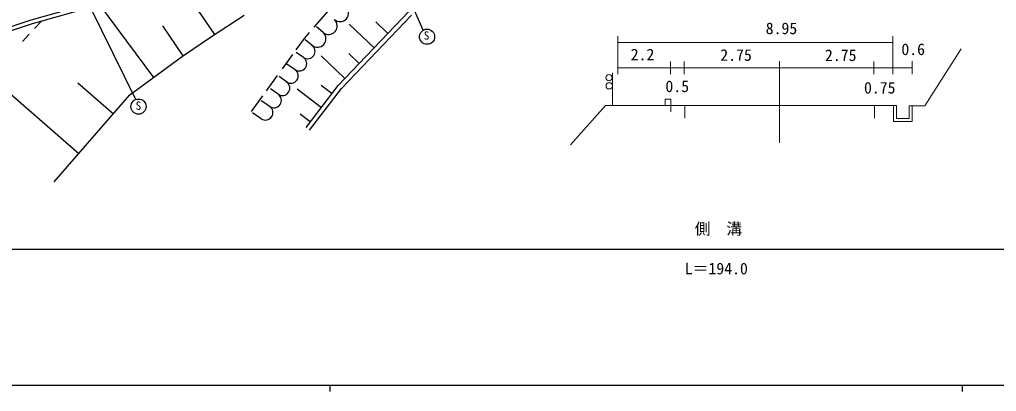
# Model space of a CAD drawing. Units: millimetres, scale not verified. Extents: x 40000 to 680000, y 20000 to 380000.
# Drawn here: x 118928 to 273448, y 204000 to 262876 of the extents above; entities that cross this region are included whole.
import ezdxf
from ezdxf.enums import TextEntityAlignment as Align

# ---------------------------------------------------------------- set-up
doc = ezdxf.new("R2010")
doc.units = ezdxf.units.MM
doc.header["$LTSCALE"] = 1000
doc.linetypes.add('CHAIN', pattern=[18.5, 12, -1.5, 3.5, -1.5])
for name, color, linetype, lineweight in [('M-BGD', 7, 'Continuous', 25), ('M-BMK', 2, 'CHAIN', 13), ('M-STR-HTXT', 7, 'Continuous', 13), ('M-STR-STR3', 7, 'Continuous', 25), ('M-STR-STRC', 7, 'Continuous', 25), ('M-TTL-BAND', 7, 'Continuous', 25)]:
    doc.layers.add(name, color=color, linetype=linetype, lineweight=lineweight)
doc.styles.add('ＭＳ ゴシック', font='')
doc.styles.get('ＭＳ ゴシック').set_extended_font_data('MS Gothic')

msp = doc.modelspace()

# ---------------------------------------------------------------- linework, layer by layer
at = {"layer": 'M-BGD'}
for p, q in [((144234, 268656), (149748, 260505)), ((120793, 262804), (128743, 265042)), ((120968, 262230), (128903, 264464)), ((131585, 265191), (140095, 253683)), ((167755, 264246), (165480, 261641)), ((109529, 259116), (120793, 262804)), ((149475, 260319), (154450, 263543)), ((169311, 252429), (180500, 264155)), ((169844, 251974), (180910, 263569)), ((109858, 258592), (120968, 262230)), ((121290, 261437), (122414, 262637)), ((141546, 261896), (144767, 257135)), ((166944, 260848), (165903, 261742)), ((171084, 262118), (174995, 258385)), ((175278, 262488), (177179, 260674)), ((119372, 259391), (120470, 260563)), ((144709, 257096), (149475, 260319)), ((163928, 259864), (162641, 258092)), ((164761, 260818), (163928, 259864)), ((165167, 258820), (164113, 259655)), ((136370, 250929), (144709, 257096)), ((162081, 257321), (160458, 255086)), ((163834, 256878), (162702, 257647)), ((166643, 257122), (170383, 253553)), ((171022, 257492), (172655, 255934)), ((162500, 254936), (161231, 255798)), ((113418, 254641), (128289, 241667)), ((159664, 253993), (157919, 251590)), ((161167, 252994), (160018, 253870)), ((128163, 252833), (133766, 247944)), ((159834, 251052), (158607, 251882)), ((162819, 251879), (166673, 248954)), ((164251, 245763), (169311, 252429)), ((164809, 245340), (169844, 251974)), ((166643, 252496), (168368, 251187)), ((124386, 237193), (136370, 250929)), ((157332, 250782), (155559, 248340)), ((158500, 249110), (157144, 250024)), ((157167, 247168), (155792, 248107)), ((163313, 247932), (164953, 246687))]:
    msp.add_line(p, q, dxfattribs=at)
for centre, radius, start, end in [((169608, 263890), 1348, 228.78057, 48.78057), ((167832, 261862), 1348, 228.78057, 48.78057), ((166055, 259834), 1348, 228.78057, 48.78057), ((164500, 257849), 1178, 235.52559, 55.52559), ((163167, 255907), 1178, 235.52559, 55.52559), ((161834, 253965), 1178, 235.52559, 55.52559), ((160500, 252023), 1178, 235.52559, 55.52559), ((159167, 250081), 1178, 235.52559, 55.52559), ((157833, 248139), 1178, 235.52559, 55.52559)]:
    msp.add_arc(centre, radius, start, end, dxfattribs=at)
at = {"layer": 'M-BMK'}
msp.add_open_spline([(65648, 255142), (74411, 256271), (83174, 257399), (91869, 258938), (100772, 260513), (109604, 262518), (118364, 264779), (125226, 266551), (132045, 268479), (138820, 270554), (139949, 270899), (141077, 271249), (142204, 271603), (143330, 271957), (144456, 272315), (145580, 272677), (146704, 273038), (147827, 273403), (148949, 273774), (150378, 274247), (151805, 274730), (153229, 275218), (154179, 275544), (155128, 275872), (156076, 276204), (156234, 276259), (156392, 276315), (156549, 276370), (156707, 276426), (156865, 276481), (157023, 276537), (157181, 276593), (157338, 276649), (157496, 276705), (157852, 276832), (158207, 276960), (158563, 277087), (158918, 277214), (159274, 277339), (159628, 277471), (159981, 277602), (160331, 277739), (160681, 277875)], degree=3, knots=[0, 0, 0, 0, 1, 1, 1, 2, 2, 2, 3, 3, 3, 4, 4, 4, 5, 5, 5, 6, 6, 6, 7, 7, 7, 8, 8, 8, 9, 9, 9, 10, 10, 10, 11, 11, 11, 12, 12, 12, 13, 13, 13, 14, 14, 14, 14], dxfattribs=at)
at = {"layer": 'M-STR-HTXT'}
for p, q in [((213571, 254252), (213571, 260252)), ((257071, 260252), (257071, 254252)), ((257071, 259252), (213571, 259252)), ((262141, 249231), (267889, 258219)), ((260141, 255252), (213571, 255252)), ((221877, 256252), (221877, 254252)), ((224071, 256252), (224071, 254252)), ((239147, 243339), (239147, 256265)), ((254071, 256252), (254071, 254252)), ((260141, 254217), (260141, 256275)), ((212730, 254453), (212730, 249265)), ((206079, 243051), (211624, 249265)), ((257641, 249265), (211624, 249265)), ((221029, 250267), (221954, 250267)), ((221029, 249265), (221029, 250267)), ((221954, 248265), (221954, 250267)), ((224147, 249265), (224147, 247265)), ((254147, 249265), (254147, 247265)), ((257141, 249231), (257141, 246731)), ((257641, 247231), (257641, 249231)), ((259641, 249231), (259641, 247231)), ((259641, 249231), (262141, 249231)), ((260141, 246731), (260141, 249231)), ((257141, 246731), (260141, 246731)), ((259641, 247231), (257641, 247231))]:
    msp.add_line(p, q, dxfattribs=at)
for centre in [(212169, 253662), (212191, 252381)]:
    msp.add_circle(centre, 500, dxfattribs=at)
at = {"layer": 'M-STR-STR3'}
msp.add_line((326685, 226449), (109504, 226449), dxfattribs=at)
at = {"layer": 'M-STR-STRC'}
for p, q in [((182784, 261189), (174538, 279885)), ((137342, 250218), (130158, 264804))]:
    msp.add_line(p, q, dxfattribs=at)
for centre in [(183385, 260151), (137752, 249091)]:
    msp.add_circle(centre, 1200, dxfattribs=at)
at = {"layer": 'M-TTL-BAND'}
for p, q in [((40000, 205000), (579000, 205000)), ((168000, 205000), (168000, 204000)), ((268000, 205000), (268000, 204000))]:
    msp.add_line(p, q, dxfattribs=at)

# ---------------------------------------------------------------- texts
at = {"layer": 'M-STR-HTXT', "style": 'ＭＳ ゴシック'}
for s, p in [('8.95', (236949, 260008)), ('2.2', (215596, 255867)), ('2.75', (229770, 255788)), ('2.75', (246321, 255752)), ('0.6', (258404, 256701)), ('0.5', (221087, 250842)), ('0.75', (252491, 250611))]:
    msp.add_text(s, height=1833, dxfattribs=at).set_placement(p, align=Align.BOTTOM_LEFT)
at = {"layer": 'M-STR-STR3', "style": 'ＭＳ ゴシック'}
for s, p in [('側\u3000溝', (225726, 228293)), ('L＝194.0', (224144, 221989))]:
    msp.add_text(s, height=1833, dxfattribs=at).set_placement(p, align=Align.BOTTOM_LEFT)
at = {"layer": 'M-STR-STRC', "style": 'ＭＳ ゴシック'}
for p in [(182850, 259288), (137282, 248183)]:
    msp.add_text('S', height=1320, dxfattribs=at).set_placement(p, align=Align.BOTTOM_LEFT)

doc.saveas('drawing.dxf')
